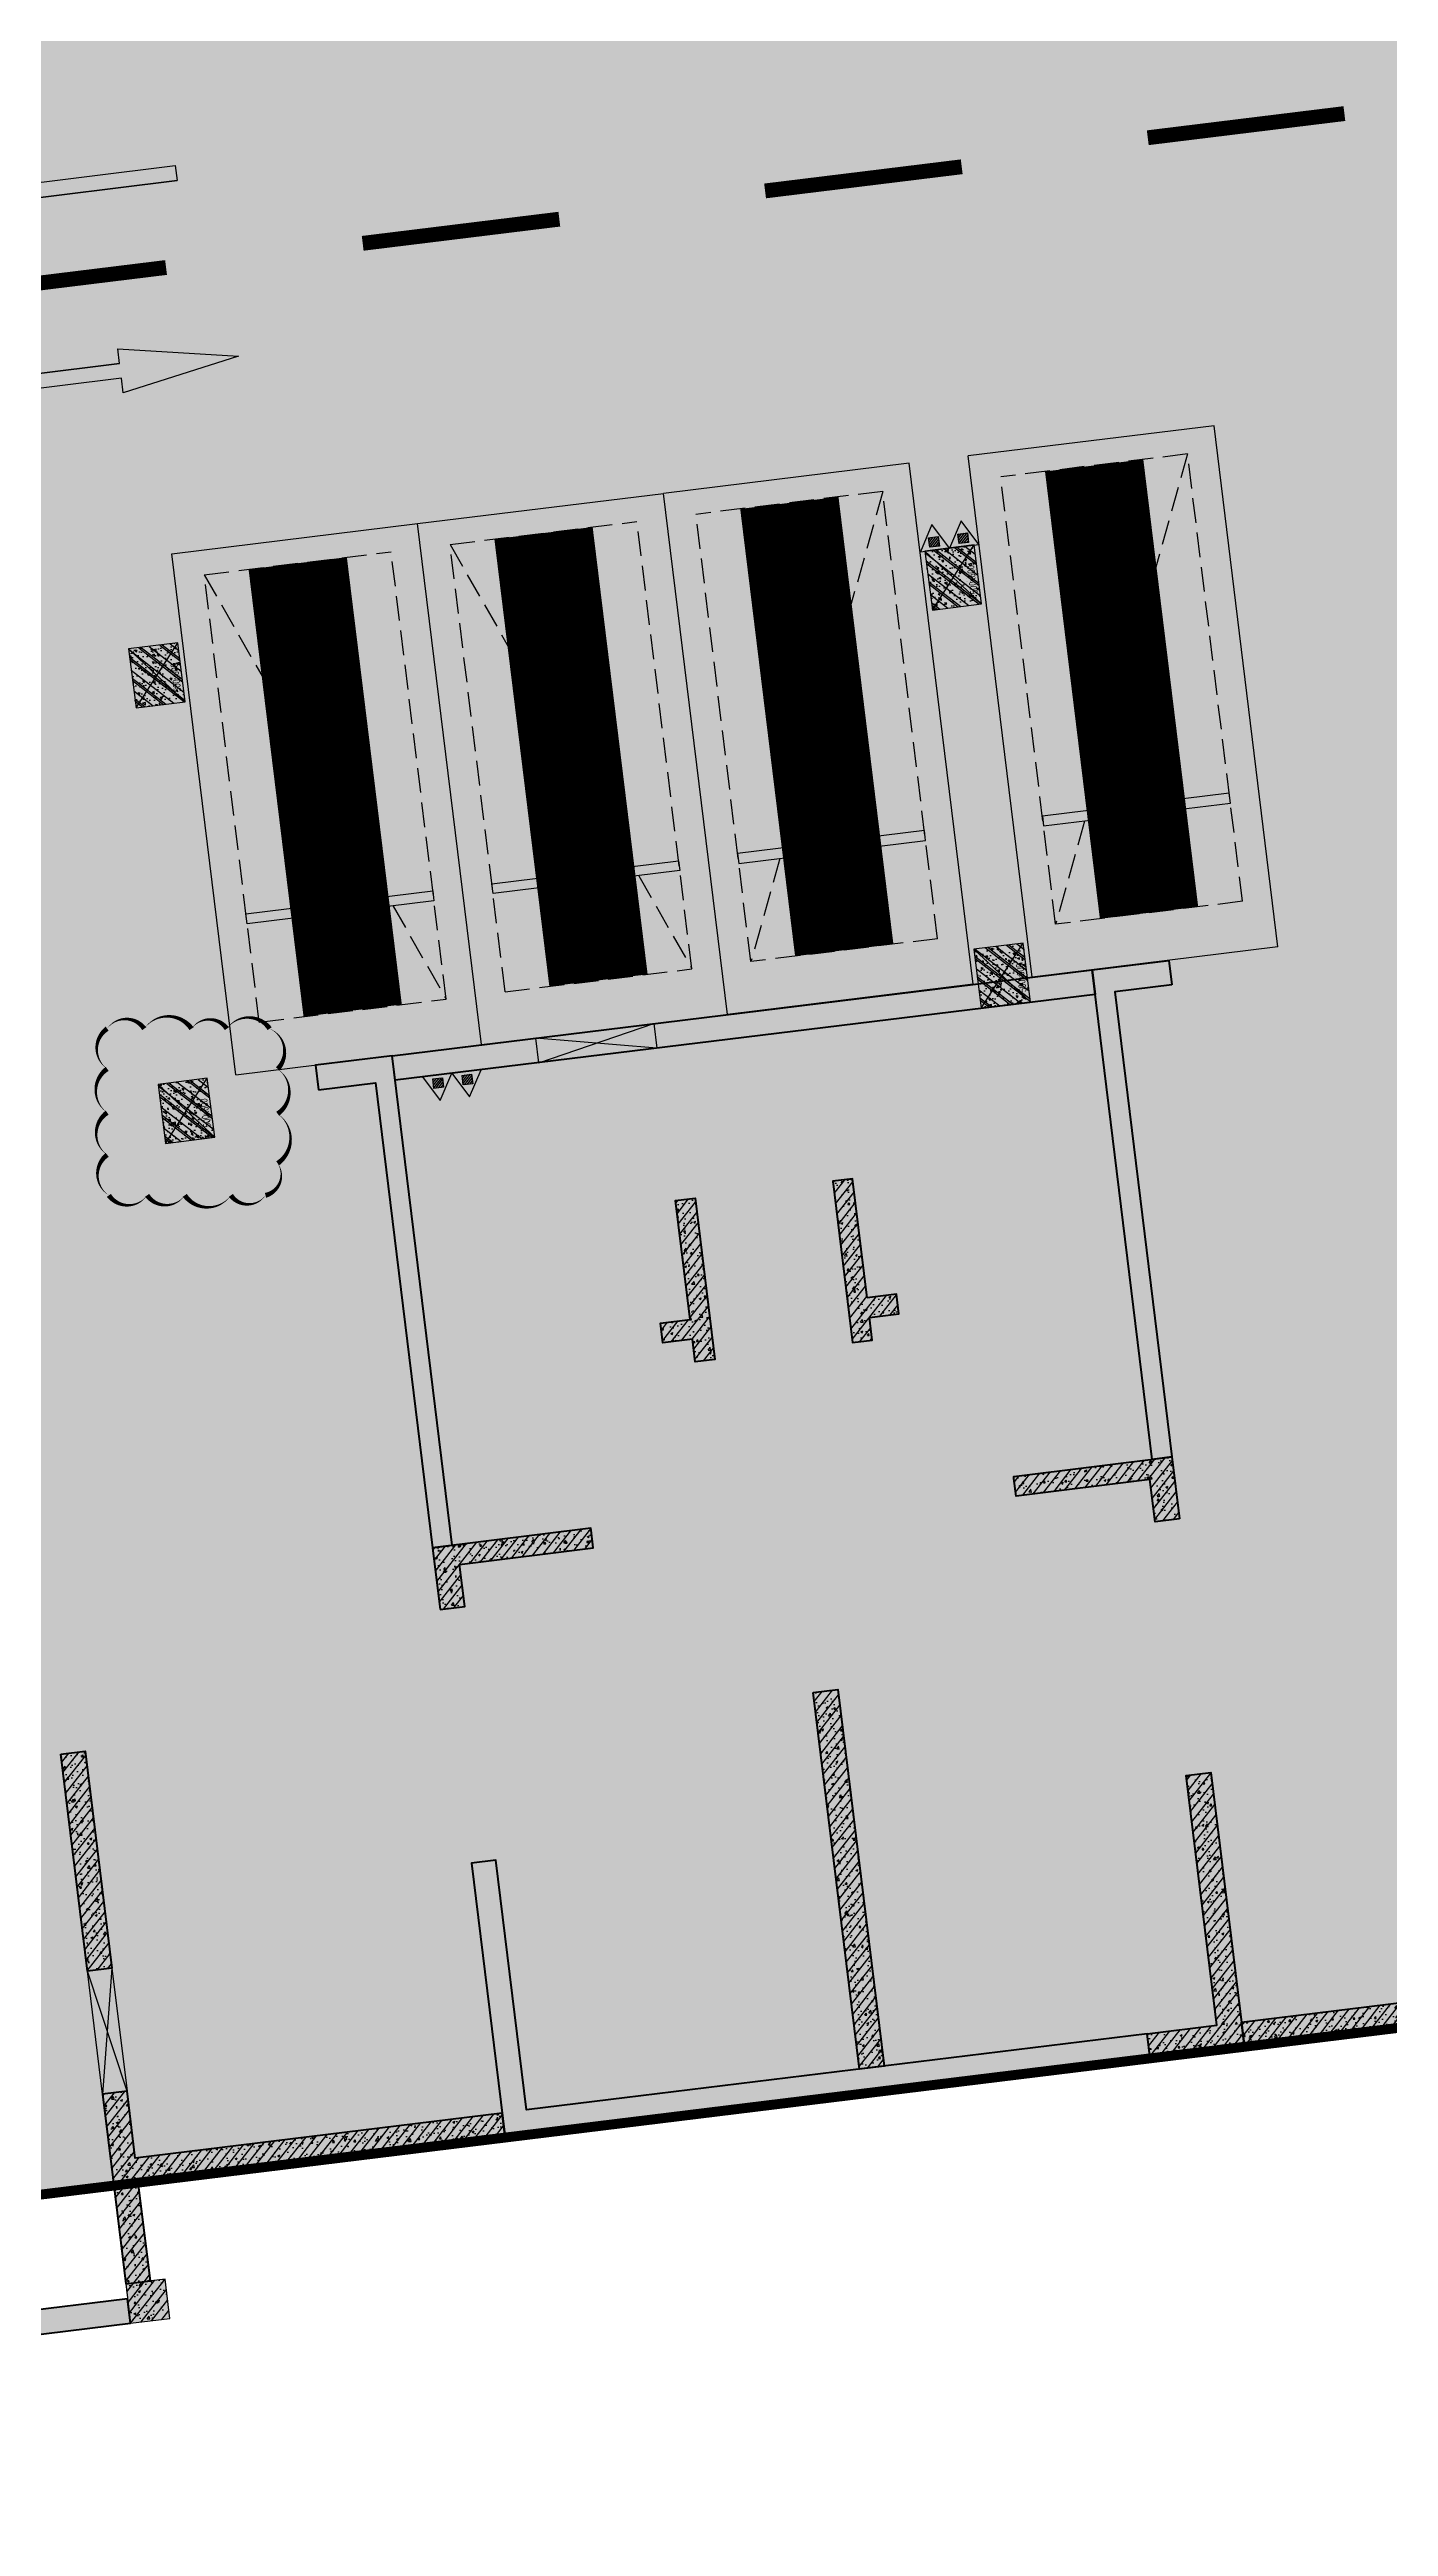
# Model space of a CAD drawing. Extents: x -1338203 to 1886333, y -530034 to 1031844.
# Drawn here: x 788791 to 802307, y -479195 to -454188 of the extents above; entities that cross this region are included whole.
import ezdxf
from ezdxf.enums import TextEntityAlignment as Align

# ---------------------------------------------------------------- set-up
doc = ezdxf.new("R2010")
doc.units = 0
doc.header["$LTSCALE"] = 1000
doc.header["$MEASUREMENT"] = 0
doc.linetypes.add('A-001-平面B2$0$__DASH', pattern=[0.35, 0.25, -0.1])
for name, color, linetype in [('p-a-regular', 5, 'Continuous'), ('S-09-墙柱B2_B1(QB)$0$0S-CC-LINE', 52, 'Continuous'), ('S-09-墙柱B2_B1(QB)$0$0S-CW-HATCH', 251, 'Continuous'), ('S-09-墙柱B2_B1(QB)$0$0S-CW-HATCH-UP', 251, 'Continuous'), ('S-09-墙柱B2_B1(QB)$0$0S-S-HOLE', 55, 'Continuous'), ('S001南区墙柱$0$0S-CW-HATCH', 251, 'Continuous'), ('S001南区墙柱$0$0S-CW-HATCH-UP', 251, 'Continuous'), ('S001南区墙柱$0$S001-墙柱B1_1$0$0S-CC-LINE', 52, 'Continuous'), ('S001南区墙柱$0$S001-墙柱B1_1$0$0S-CW-HATCH-UP', 251, 'Continuous'), ('中心线', 42, 'Continuous'), ('地面指向箭头', 7, 'Continuous'), ('负二层消火栓$0$负二层消火栓$0$0P-EQUIP-FH', 7, 'Continuous'), ('负二层消火栓$0$负二层消火栓$1$0P-EQUIP-FH', 7, 'Continuous')]:
    doc.layers.add(name, color=color, linetype=linetype)
doc.layers.add('p-a-regular-narrow', color=7, linetype='Continuous', true_color=0x9600ff)
doc.layers.add('p-h-walkable', color=7, linetype='Continuous', lineweight=70, true_color=0xf0f0f0)
doc.layers.add('S-09-墙柱B2_B1(QB)$0$0S-CW-LINE', color=7, linetype='Continuous', lineweight=50)
doc.layers.add('S001南区墙柱$0$AAD-A-MODIFY_20230220', color=201, linetype='Continuous', plot=False)
doc.layers.add('S001南区墙柱$0$S001-墙柱B1_1$0$0S-A-TIPS', color=10, linetype='Continuous', plot=False)
doc.styles.add('S001南区墙柱$0$S001-墙柱B1_1$0$AAD-S', font='aad-s.shx', dxfattribs={"width": 0.7, "bigfont": 'aad-hztxt.shx'})
pattern_1 = [(45, (-38543.802, -6670.83), (-17.67767, 17.67767), [])]
pattern_2 = [(52.000496, (-198786.27, -199872.16), (-59.101206, 46.174099), []), (57.000496, (-198786.27, -199872.16), (215.868353, 7.54016), [22.5, -247.5]), (2.000496, (-198786.27, -199872.16), (-68.817774, 218.902166), [18, -198]), (107.451896, (-198768.28, -199871.53), (147.050755, 226.44221), [19.122057, -210.342634]), (53.184696, (-198793.58, -199812.6), (323.837396, -10.263586), [33.75, -371.25]), (103.636096, (-198766.6, -199813.46), (242.69142, 324.2312), [28.68309, -315.5139]), (358.184696, (-198793.58, -199812.6), (242.69117, 324.23139), [27, -297]), (28.000496, (-198761.98, -199823.84), (192.458258, -98.060282), [22.5, -247.5]), (333.000496, (-198761.98, -199823.84), (45.936495, 224.819667), [18, -198]), (78.451896, (-198745.94, -199832.01), (238.39485, 126.7592), [19.122057, -210.342634]), (44.500496, (-198786.27, -199872.16), (-8.550963, 99.568254), [0, -195.6, 0, -201, 0, -198.75]), (14.500496, (-198786.27, -199872.16), (63.911489, 127.060135), [0, -114.6, 0, -191.1, 0, -75.75]), (334.500496, (-198852.67, -199880.314), (159.777535, 12.8023345), [0, -75, 0, -234, 0, -310.5]), (324.500496, (-198882.45, -199883.97), (169.991395, 51.13087), [0, -97.5, 0, -155.4, 0, -220.5])]
pattern_3 = [(52.0005, (764733.305, -476480.62), (-59.1012, 46.1741), []), (57.0005, (764733.3, -476480.62), (215.86835, 7.54016), [22.5, -247.5]), (2.0005, (764733.3, -476480.62), (-68.8178, 218.9022), [18, -198]), (107.4519, (764751.3, -476480), (147.0508, 226.4422), [19.122, -210.3426]), (53.1847, (764726, -476421.07), (323.8374, -10.2636), [33.75, -371.25]), (103.6361, (764752.98, -476421.92), (242.6914, 324.2312), [28.683, -315.514]), (358.1847, (764726, -476421.07), (242.6912, 324.2314), [27, -297]), (28.0005, (764757.6, -476432.3), (192.45826, -98.0603), [22.5, -247.5]), (333.0005, (764757.6, -476432.3), (45.9365, 224.8197), [18, -198]), (78.4519, (764773.63, -476440.47), (238.3948, 126.7592), [19.122, -210.3426]), (44.5005, (764733.305, -476480.62), (-8.55096, 99.56825), [0, -195.6, 0, -201, 0, -198.75]), (14.5005, (764733.3, -476480.62), (63.9115, 127.06013), [0, -114.6, 0, -191.1, 0, -75.75]), (334.5005, (764666.9, -476488.77), (159.77753, 12.80233), [0, -75, 0, -234, 0, -310.5]), (324.5005, (764637.13, -476492.43), (169.9914, 51.13087), [0, -97.5, 0, -155.4, 0, -220.5])]

# ---------------------------------------------------------------- blocks, each defined once
blk = doc.blocks.new('负二层消火栓$0$负二层消火栓$1$$TwtSys$00000546')
h = blk.add_hatch()
h.set_pattern_fill('ANSI31', color=256, scale=200, style=0)
h.set_pattern_definition(pattern_1)
h.paths.add_polyline_path([(-65, 174), (65, 174), (65, 44), (-65, 44)])
for points in [[(0, 344), (-198, 0), (198, 0)], [(-65, 174), (65, 174), (65, 44), (-65, 44)]]:
    blk.add_lwpolyline(points, close=True)
blk = doc.blocks.new('负二层消火栓$0$负二层消火栓$0$$TwtSys$00000546')
h = blk.add_hatch()
h.set_pattern_fill('ANSI31', color=256, scale=200, style=0)
h.set_pattern_definition(pattern_1)
h.paths.add_polyline_path([(-65, 174), (65, 174), (65, 44), (-65, 44)])
for points in [[(0, 344), (-198, 0), (198, 0)], [(-65, 174), (65, 174), (65, 44), (-65, 44)]]:
    blk.add_lwpolyline(points, close=True)
blk = doc.blocks.new('负二层消火栓')
at = {"layer": '负二层消火栓$0$负二层消火栓$0$0P-EQUIP-FH', "xscale": 0.7499999999999999, "yscale": 0.7499999999999999, "zscale": 0.7499999999999999, "rotation": 187.0014062786481}
for p in [(26339, -300931, -3000), (26634, -300895, -3000)]:
    blk.add_blockref('负二层消火栓$0$负二层消火栓$0$$TwtSys$00000546', p, dxfattribs=at)
at = {"layer": '负二层消火栓$0$负二层消火栓$1$0P-EQUIP-FH', "xscale": 0.75, "yscale": 0.75, "zscale": 0.75, "rotation": 7.166417273593656}
for p in [(31659, -295592, 166100), (31364, -295629, 166100)]:
    blk.add_blockref('负二层消火栓$0$负二层消火栓$1$$TwtSys$00000546', p, dxfattribs=at)
blk = doc.blocks.new('直行')
at = {"layer": '地面指向箭头'}
blk.add_hatch(color=251, dxfattribs=at).paths.add_polyline_path([(-29241, 4059962), (-29466, 4058762), (-29316, 4058762), (-29316, 4056961), (-29166, 4056961), (-29166, 4058762), (-29016, 4058762)])
at = {"layer": '地面指向箭头', "color": 251}
blk.add_lwpolyline([(-29316, 4058762), (-29316, 4056961), (-29316, 4058762), (-29316, 4058762), (-29466, 4058762), (-29241, 4059962), (-29016, 4058762), (-29166, 4058762), (-29166, 4056961), (-29316, 4056961), (-29316, 4056961)], dxfattribs=at)
blk = doc.blocks.new('A$C3d42903c')
at = {"layer": '中心线', "color": 251, "const_width": 150}
for points in [[(387231, 74160), (389216, 74404)], [(383368, 73623), (385353, 73867)], [(379306, 73094), (381291, 73338)], [(375336, 72606), (377321, 72850)]]:
    blk.add_lwpolyline(points, dxfattribs=at)
at = {"layer": '地面指向箭头', "color": 251}
for p, rotation in [((4399733, 603717), 97.09216386480834), ((-3647237, -458329), 277.0921638648084)]:
    blk.add_blockref('直行', p, dxfattribs=dict(at, rotation=rotation))
blk = doc.blocks.new('S001南区墙柱$0$AAD_BLOCK_20230215093950878')
at = {"layer": 'S001南区墙柱$0$0S-CW-HATCH'}
h = blk.add_hatch(color=256, dxfattribs=at)
h.dxf.hatch_style = 1
h.paths.add_polyline_path([(-300, -250), (300, -250), (300, 250), (-300, 250)])
at = {"layer": 'S001南区墙柱$0$0S-CW-HATCH-UP'}
h = blk.add_hatch(dxfattribs=at)
h.set_pattern_fill('钢筋混凝土', color=256, scale=30, pattern_type=2)
h.set_pattern_definition([(45, (-42203.53, -84001.15), (-106.06602, 106.06602), []), (50, (-42203.53, -84001.15), (215.17805, -18.82564), [22.5, -247.5]), (355, (-42203.53, -84001.15), (-41.6254, 225.65764), [18, -198]), (100.4514, (-42185.6, -84002.72), (173.5528, 206.83186), [19.12206, -210.34263]), (46.1842, (-42203.53, -83941.15), (320.1723, -49.6557), [33.75, -371.25]), (96.6356, (-42176.85, -83945.3), (280.3988, 292.2354), [28.6831, -315.5139]), (351.1842, (-42203.53, -83941.15), (280.3986, 292.2356), [27, -297]), (21, (-42173.53, -83956.15), (179.0721, -120.78567), [22.5, -247.5]), (326, (-42173.53, -83956.15), (72.9946, 217.545), [18, -198]), (71.4514, (-42158.6, -83966.21), (252.0668, 96.75915), [19.12206, -210.34263]), (37.5, (-42203.53, -84001.15), (3.647957, 99.868156), [1.5, -195.6, 1.5, -201, 1.5, -198.75]), (7.5, (-42203.53, -84001.15), (78.92086, 118.32351), [1.5, -114.6, 1.5, -191.1, 1.5, -75.75]), (327.5, (-42270.43, -84001.15), (160.14673, -6.76646), [1.5, -75, 1.5, -234, 1.5, -310.5]), (317.5, (-42300.43, -84001.15), (174.95585, 30.0315), [1.5, -97.5, 1.5, -155.4, 1.5, -220.5])])
h.paths.add_polyline_path([(-300, -250), (300, -250), (300, 250), (-300, 250)])
at = {"layer": 'S001南区墙柱$0$S001-墙柱B1_1$0$0S-CW-HATCH-UP', "transparency": 33554661}
h = blk.add_hatch(dxfattribs=at)
h.set_pattern_fill('钢筋混凝土', color=0, scale=30)
h.set_pattern_definition([(45, (48108.52, -15514.205), (-53.03301, 53.03301), []), (50, (48108.52, -15514.2), (215.17805, -18.82564), [22.5, -247.5]), (355, (48108.52, -15514.2), (-41.6254, 225.6576), [18, -198]), (100.4514, (48126.45, -15515.77), (173.5528, 206.8319), [19.1221, -210.3426]), (46.1842, (48108.52, -15454.2), (320.1723, -49.6557), [33.75, -371.25]), (96.6356, (48135.2, -15458.34), (280.3988, 292.2354), [28.683, -315.514]), (351.1842, (48108.52, -15454.2), (280.3986, 292.2356), [27, -297]), (21, (48138.52, -15469.2), (179.0721, -120.78567), [22.5, -247.5]), (326, (48138.52, -15469.2), (72.9946, 217.545), [18, -198]), (71.4514, (48153.44, -15479.27), (252.0668, 96.75915), [19.1221, -210.3426]), (37.5, (48108.52, -15514.205), (3.64796, 99.86816), [0, -195.6, 0, -201, 0, -198.75]), (7.5, (48108.52, -15514.2), (78.92086, 118.32351), [0, -114.6, 0, -191.1, 0, -75.75]), (327.5, (48041.62, -15514.205), (160.14673, -6.76646), [0, -75, 0, -234, 0, -310.5]), (317.5, (48011.62, -15514.2), (174.95585, 30.0315), [0, -97.5, 0, -155.4, 0, -220.5])])
h.paths.add_polyline_path([(-300, -250), (300, -250), (300, 250), (-300, 250)])
at = {"layer": 'S001南区墙柱$0$S001-墙柱B1_1$0$0S-A-TIPS'}
for p, q in [((-300, 250), (300, -250)), ((300, 250), (-300, -250))]:
    blk.add_line(p, q, dxfattribs=at)
at = {"layer": 'S001南区墙柱$0$S001-墙柱B1_1$0$0S-CC-LINE'}
blk.add_lwpolyline([(-300, -250), (300, -250), (300, 250), (-300, 250)], close=True, dxfattribs=at)
at = {"layer": 'S001南区墙柱$0$S001-墙柱B1_1$0$0S-A-TIPS', "style": 'S001南区墙柱$0$S001-墙柱B1_1$0$AAD-S', "width": 0.7}
blk.add_text('500x600', height=75, dxfattribs=at).set_placement((-45, -187), align=Align.MIDDLE_CENTER)

msp = doc.modelspace()

# ---------------------------------------------------------------- hatches: boundary and pattern name
at = {"layer": 'p-h-walkable', "ltscale": 0.002}
h = msp.add_hatch(color=256, dxfattribs=at)
h.dxf.hatch_style = 1
h.paths.add_polyline_path([(728556.4, -320761.3), (728556.4, -348211.5), (746356.3, -348211.5), (750916.3, -338175), (842896.3, -338175), (843211.3, -349155), (839116.3, -349155), (839116.3, -377051.5), (864906.4, -377051.5), (864906.4, -390806.6), (875856.3, -395571.5), (875856.3, -404751.5), (834560.3, -404751.5), (839142.7, -442064.3), (869465.2, -438340.4), (871163.2, -452166.5), (873704.1, -451854.5), (877328.6, -464960.4), (761876, -479139.1), (761132.9, -468418.3), (764950.6, -465209), (763252.8, -451384.3), (799242.4, -446964.4), (793807.3, -404751.5), (750756.3, -404751.5), (751556.3, -388855), (648066.6, -388604.4), (648066.6, -380374.4), (641016.6, -380374.4), (641512.3, -365348.2), (660006.6, -364574.4), (660306.6, -340846.8), (656406.6, -340846.8), (656406.6, -336396.8), (656656.4, -340532.4), (656406.4, -332417.4), (712156.4, -332417.4), (712080.9, -320761.3)])
at = {"layer": 'S-09-墙柱B2_B1(QB)$0$0S-CW-HATCH'}
h = msp.add_hatch(color=256, dxfattribs=at)
h.dxf.hatch_style = 1
h.paths.add_polyline_path([(793729.1, -464416.7), (793698.7, -464168.6), (792249.6, -464346.5), (792280, -464594.7)])
h.paths.add_polyline_path([(794889.7, -464022.3), (794920.2, -464270.5), (799346.9, -463726.9), (799316.5, -463478.8)])
h = msp.add_hatch(color=256, dxfattribs=at)
h.dxf.hatch_style = 1
h.paths.add_polyline_path([(800121.1, -463631.8), (799545.5, -463702.5), (800121.9, -468397.3), (799923.4, -468421.6), (799316.5, -463478.8), (800090.7, -463383.7)])
h = msp.add_hatch(color=256, dxfattribs=at)
h.dxf.hatch_style = 1
h.paths.add_polyline_path([(791505.8, -464689.7), (792081.5, -464619), (792658, -469313.8), (792856.5, -469289.4), (792249.6, -464346.5), (791475.4, -464441.6)])
h = msp.add_hatch(color=256, dxfattribs=at)
h.dxf.hatch_style = 1
h.paths.add_polyline_path([(797043.2, -466790.5), (796895.7, -465589.5), (796697.2, -465613.9), (796897.1, -467241.7), (797095.6, -467217.3), (797067.5, -466989), (797365.3, -466952.5), (797340.9, -466754)])
h = msp.add_hatch(color=256, dxfattribs=at)
h.dxf.hatch_style = 1
h.paths.add_polyline_path([(795256.6, -467009.9), (795109.1, -465808.9), (795307.6, -465784.5), (795507.5, -467412.3), (795309, -467436.7), (795281, -467208.4), (794983.2, -467245), (794958.8, -467046.5)])
h = msp.add_hatch(color=256, dxfattribs=at)
h.dxf.hatch_style = 1
h.paths.add_polyline_path([(800198.7, -469022.6), (799950.6, -469053), (799898.2, -468626.2), (798548.3, -468792), (798526.4, -468613.3), (798523.9, -468593.5), (800121.9, -468397.3)])
h = msp.add_hatch(color=256, dxfattribs=at)
h.dxf.hatch_style = 1
h.paths.add_polyline_path([(792734.8, -469939.1), (792982.9, -469908.6), (792930.5, -469481.8), (794280.4, -469316.1), (794258.4, -469137.4), (794256, -469117.6), (792658, -469313.8)])
h = msp.add_hatch(color=256, dxfattribs=at)
h.dxf.hatch_style = 1
h.paths.add_polyline_path([(796499.9, -470776.4), (796748, -470746), (797214.8, -474547.4), (796966.7, -474577.9)])
h = msp.add_hatch(color=256, dxfattribs=at)
h.dxf.hatch_style = 1
h.paths.add_polyline_path([(788903.9, -471396.9), (789152, -471366.4), (789421.4, -473559.9), (789173.2, -473590.4)])
h = msp.add_hatch(color=256, dxfattribs=at)
h.dxf.hatch_style = 1
h.paths.add_polyline_path([(800853.2, -474352.5), (799900.4, -474469.5), (799869.9, -474221.4), (800574.6, -474134.9), (800265, -471613.8), (800513.2, -471583.3)])
h = msp.add_hatch(color=256, dxfattribs=at)
h.dxf.hatch_style = 1
h.paths.add_polyline_path([(793389.3, -475269.1), (799900.4, -474469.5), (799869.9, -474221.4), (793606.9, -474990.5), (793297.4, -472469.4), (793049.2, -472499.9)])
h = msp.add_hatch(color=256, dxfattribs=at)
h.dxf.hatch_style = 1
h.paths.add_polyline_path([(804803.5, -473867.5), (800853.2, -474352.5), (800822.7, -474104.4), (804524.9, -473649.8), (804442.1, -472974.9), (804690.2, -472944.4)])
h = msp.add_hatch(color=256, dxfattribs=at)
h.dxf.hatch_style = 1
h.paths.add_polyline_path([(789438.9, -475754.1), (793389.3, -475269.1), (793358.8, -475020.9), (789656.6, -475475.5), (789573.7, -474800.6), (789325.6, -474831.1)])
h = msp.add_hatch(color=256, dxfattribs=at)
h.dxf.hatch_style = 1
h.paths.add_polyline_path([(789560.8, -476746.7), (789809, -476716.2), (789687.1, -475723.7), (789438.9, -475754.1)])
h = msp.add_hatch(color=256, dxfattribs=at)
h.dxf.hatch_style = 1
h.paths.add_polyline_path([(789957.8, -476697.9), (789560.8, -476746.7), (789609.6, -477143.7), (790006.6, -477094.9)])
h = msp.add_hatch(color=256, dxfattribs=at)
h.dxf.hatch_style = 1
h.paths.add_polyline_path([(783833, -477853), (789609.6, -477143.7), (789579.1, -476895.6), (783802.5, -477604.9)])
at = {"layer": 'S-09-墙柱B2_B1(QB)$0$0S-CW-HATCH-UP'}
h = msp.add_hatch(dxfattribs=at)
h.set_pattern_fill('钢筋混凝土', color=256, scale=30, angle=7.0005)
h.set_pattern_definition([(52.0005, (780032.06, -423023.06), (-59.10121, 46.1741), []), (57.0005, (780032.06, -423023.06), (215.86835, 7.54016), [22.5, -247.5]), (2.0005, (780032.06, -423023.06), (-68.8178, 218.9022), [18, -198]), (107.4519, (780050.05, -423022.43), (147.0508, 226.4422), [19.1221, -210.3426]), (53.1847, (780024.75, -422963.5), (323.8374, -10.2636), [33.75, -371.25]), (103.6361, (780051.73, -422964.36), (242.6914, 324.2312), [28.683, -315.514]), (358.1847, (780024.75, -422963.5), (242.6912, 324.2314), [27, -297]), (28.0005, (780056.35, -422974.74), (192.45826, -98.0603), [22.5, -247.5]), (333.0005, (780056.35, -422974.74), (45.9365, 224.8197), [18, -198]), (78.4519, (780072.39, -422982.91), (238.39485, 126.7592), [19.1221, -210.3426]), (44.5005, (780032.06, -423023.06), (-8.55096, 99.56825), [0, -195.6, 0, -201, 0, -198.75]), (14.5005, (780032.06, -423023.06), (63.9115, 127.06013), [0, -114.6, 0, -191.1, 0, -75.75]), (334.5005, (779965.66, -423031.216), (159.77753, 12.80233), [0, -75, 0, -234, 0, -310.5]), (324.5005, (779935.88, -423034.87), (169.9914, 51.13087), [0, -97.5, 0, -155.4, 0, -220.5])])
h.paths.add_polyline_path([(793729.1, -464416.7), (793698.7, -464168.6), (792249.6, -464346.5), (792280, -464594.7)])
h.paths.add_polyline_path([(794889.7, -464022.3), (794920.2, -464270.5), (799346.9, -463726.9), (799316.5, -463478.8)])
h = msp.add_hatch(dxfattribs=at)
h.set_pattern_fill('钢筋混凝土', color=256, scale=30, angle=7.0005)
h.set_pattern_definition(pattern_2)
h.paths.add_polyline_path([(800121.1, -463631.8), (799545.5, -463702.5), (800121.9, -468397.3), (799923.4, -468421.6), (799316.5, -463478.8), (800090.7, -463383.7)])
h = msp.add_hatch(dxfattribs=at)
h.set_pattern_fill('钢筋混凝土', color=256, scale=30, angle=7.0005)
h.set_pattern_definition(pattern_2)
h.paths.add_polyline_path([(791505.8, -464689.7), (792081.5, -464619), (792658, -469313.8), (792856.5, -469289.4), (792249.6, -464346.5), (791475.4, -464441.6)])
h = msp.add_hatch(dxfattribs=at)
h.set_pattern_fill('钢筋混凝土', color=256, scale=30, angle=7.0005)
h.set_pattern_definition(pattern_2)
h.paths.add_polyline_path([(797043.2, -466790.5), (796895.7, -465589.5), (796697.2, -465613.9), (796897.1, -467241.7), (797095.6, -467217.3), (797067.5, -466989), (797365.3, -466952.5), (797340.9, -466754)])
h = msp.add_hatch(dxfattribs=at)
h.set_pattern_fill('钢筋混凝土', color=256, scale=30, angle=7.0005)
h.set_pattern_definition(pattern_2)
h.paths.add_polyline_path([(795256.6, -467009.9), (795109.1, -465808.9), (795307.6, -465784.5), (795507.5, -467412.3), (795309, -467436.7), (795281, -467208.4), (794983.2, -467245), (794958.8, -467046.5)])
h = msp.add_hatch(dxfattribs=at)
h.set_pattern_fill('钢筋混凝土', color=256, scale=30, angle=7.0005)
h.set_pattern_definition(pattern_2)
h.paths.add_polyline_path([(800198.7, -469022.6), (799950.6, -469053), (799898.2, -468626.2), (798548.3, -468792), (798526.4, -468613.3), (798523.9, -468593.5), (800121.9, -468397.3)])
h = msp.add_hatch(dxfattribs=at)
h.set_pattern_fill('钢筋混凝土', color=256, scale=30, angle=7.0005)
h.set_pattern_definition(pattern_2)
h.paths.add_polyline_path([(792734.8, -469939.1), (792982.9, -469908.6), (792930.5, -469481.8), (794280.4, -469316.1), (794258.4, -469137.4), (794256, -469117.6), (792658, -469313.8)])
h = msp.add_hatch(dxfattribs=at)
h.set_pattern_fill('钢筋混凝土', color=256, scale=30, angle=7.0005)
h.set_pattern_definition(pattern_2)
h.paths.add_polyline_path([(796499.9, -470776.4), (796748, -470746), (797214.8, -474547.4), (796966.7, -474577.9)])
h = msp.add_hatch(dxfattribs=at)
h.set_pattern_fill('钢筋混凝土', color=256, scale=30, angle=7.0005)
h.set_pattern_definition(pattern_3)
h.paths.add_polyline_path([(788903.9, -471396.9), (789152, -471366.4), (789421.4, -473559.9), (789173.2, -473590.4)])
h = msp.add_hatch(dxfattribs=at)
h.set_pattern_fill('钢筋混凝土', color=256, scale=30, angle=7.0005)
h.set_pattern_definition(pattern_2)
h.paths.add_polyline_path([(800853.2, -474352.5), (799900.4, -474469.5), (799869.9, -474221.4), (800574.6, -474134.9), (800265, -471613.8), (800513.2, -471583.3)])
h = msp.add_hatch(dxfattribs=at)
h.set_pattern_fill('钢筋混凝土', color=256, scale=30, angle=7.0005)
h.set_pattern_definition(pattern_2)
h.paths.add_polyline_path([(793389.3, -475269.1), (799900.4, -474469.5), (799869.9, -474221.4), (793606.9, -474990.5), (793297.4, -472469.4), (793049.2, -472499.9)])
h = msp.add_hatch(dxfattribs=at)
h.set_pattern_fill('钢筋混凝土', color=256, scale=30, angle=7.0005)
h.set_pattern_definition(pattern_3)
h.paths.add_polyline_path([(804803.5, -473867.5), (800853.2, -474352.5), (800822.7, -474104.4), (804524.9, -473649.8), (804442.1, -472974.9), (804690.2, -472944.4)])
h = msp.add_hatch(dxfattribs=at)
h.set_pattern_fill('钢筋混凝土', color=256, scale=30, angle=7.0005)
h.set_pattern_definition(pattern_3)
h.paths.add_polyline_path([(789438.9, -475754.1), (793389.3, -475269.1), (793358.8, -475020.9), (789656.6, -475475.5), (789573.7, -474800.6), (789325.6, -474831.1)])
h = msp.add_hatch(dxfattribs=at)
h.set_pattern_fill('钢筋混凝土', color=256, scale=30, angle=7.0005)
h.set_pattern_definition(pattern_2)
h.paths.add_polyline_path([(789560.8, -476746.7), (789809, -476716.2), (789687.1, -475723.7), (789438.9, -475754.1)])
h = msp.add_hatch(dxfattribs=at)
h.set_pattern_fill('钢筋混凝土', color=256, scale=30, angle=7.0005)
h.set_pattern_definition(pattern_2)
h.paths.add_polyline_path([(789957.8, -476697.9), (789560.8, -476746.7), (789609.6, -477143.7), (790006.6, -477094.9)])
h = msp.add_hatch(dxfattribs=at)
h.set_pattern_fill('钢筋混凝土', color=256, scale=30, angle=7.0005)
h.set_pattern_definition(pattern_2)
h.paths.add_polyline_path([(783833, -477853), (789609.6, -477143.7), (789579.1, -476895.6), (783802.5, -477604.9)])

# ---------------------------------------------------------------- linework, layer by layer
for p, q in [((800546.3, -457986.9), (798064.9, -458291.3)), ((801191.9, -463247.4), (800546.3, -457986.9)), ((797469.4, -458364.7), (794988.1, -458669.2)), ((798115, -463625.3), (797469.4, -458364.7)), ((798710.5, -463551.9), (798064.9, -458291.3)), ((792506.2, -458974.2), (794987.6, -458669.3)), ((795634.1, -463929.7), (794987.6, -458669.3)), ((795633.6, -463929.8), (794988.1, -458669.2)), ((790024.9, -459279), (792506.2, -458974)), ((793152.8, -464234.4), (792506.2, -458974)), ((793152.8, -464234.7), (792506.2, -458974.2)), ((790671.4, -464539.4), (790024.9, -459279)), ((801191.9, -463247.4), (798710.5, -463551.9)), ((798115, -463625.3), (795633.6, -463929.8)), ((793152.8, -464234.7), (795634.1, -463929.7)), ((790671.4, -464539.4), (793152.8, -464234.4))]:
    msp.add_line(p, q)
at = {"linetype": 'A-001-平面B2$0$__DASH'}
for p, q in [((800279, -458271.5), (798393.2, -458502.9)), ((800833.2, -462787.7), (800279, -458271.5)), ((798947.3, -463019.1), (798393.2, -458502.9)), ((797202.1, -458649.4), (795316.3, -458880.8)), ((797756.3, -463165.5), (797202.1, -458649.4)), ((792834.5, -459185.8), (794720.3, -458954)), ((795275.4, -463470), (794720.3, -458954)), ((795870.5, -463396.9), (795316.3, -458880.8)), ((790353.1, -459490.5), (792239, -459258.7)), ((792794, -463774.8), (792239, -459258.7)), ((793389.6, -463701.8), (792834.5, -459185.8)), ((790908.2, -464006.5), (790353.1, -459490.5)), ((800833.2, -462787.7), (798947.3, -463019.1)), ((797756.3, -463165.5), (795870.5, -463396.9)), ((793389.6, -463701.8), (795275.4, -463470)), ((790908.2, -464006.5), (792794, -463774.8))]:
    msp.add_line(p, q, dxfattribs=at)
for points in [[(800279, -458271.5), (798947.3, -463019.1)], [(797202.1, -458649.4), (795870.5, -463396.9)], [(792834.5, -459185.8), (795275.4, -463470)], [(790353.1, -459490.5), (792794, -463774.8)]]:
    msp.add_lwpolyline(points, dxfattribs=at)
for points in [[(798825.5, -462026.5), (800711.4, -461795.1), (800699.2, -461695.8), (798813.4, -461927.3)], [(795748.7, -462404.4), (797634.5, -462173), (797622.3, -462073.7), (795736.5, -462305.1)], [(795153.4, -462477.5), (793267.6, -462709.3), (793255.4, -462610), (795141.2, -462378.2)], [(792672, -462782.2), (790786.2, -463014), (790774, -462914.8), (792659.8, -462683)]]:
    msp.add_lwpolyline(points, close=True)
at = {"layer": 'p-a-regular', "ltscale": 0.002, "const_width": 1000}
for points in [[(799336.1, -458387.2), (799890.3, -462903.4)], [(796259.2, -458765.1), (796813.4, -463281.2)], [(791296.1, -459374.6), (791851.1, -463890.6)]]:
    msp.add_lwpolyline(points, dxfattribs=at)
at = {"layer": 'p-a-regular-narrow', "ltscale": 0.002, "const_width": 1000}
msp.add_lwpolyline([(793777.4, -459069.9), (794332.5, -463585.9)], dxfattribs=at)
at = {"layer": 'p-h-walkable', "ltscale": 0.002, "const_width": 100, "elevation": -83050}
msp.add_lwpolyline([(864906.4, -377051.5), (864906.4, -390806.6), (875856.3, -395571.5), (875856.3, -404751.5), (834560.3, -404751.5), (839142.7, -442064.3), (869465.2, -438340.4), (871163.2, -452166.5), (873704.1, -451854.5), (877328.6, -464960.4), (761876, -479139.1), (761132.9, -468418.3), (764950.6, -465209), (763252.8, -451384.3), (799242.4, -446964.4), (793807.3, -404751.5), (750756.3, -404751.5), (751556.3, -388855), (648066.6, -388604.4)], dxfattribs=at)
at = {"layer": 'S-09-墙柱B2_B1(QB)$0$0S-CC-LINE', "elevation": 0}
msp.add_lwpolyline([(789957.8, -476697.9), (789560.8, -476746.7), (789609.6, -477143.7), (790006.6, -477094.9)], close=True, dxfattribs=at)
at = {"layer": 'S-09-墙柱B2_B1(QB)$0$0S-CW-LINE', "elevation": 0}
for points in [[(792249.6, -464346.5), (799316.5, -463478.8), (799346.9, -463726.9), (792280, -464594.7)], [(800121.1, -463631.8), (799545.5, -463702.5), (800121.9, -468397.3), (799923.4, -468421.6), (799316.5, -463478.8), (800090.7, -463383.7)], [(791505.8, -464689.7), (792081.5, -464619), (792658, -469313.8), (792856.5, -469289.4), (792249.6, -464346.5), (791475.4, -464441.6)], [(797043.2, -466790.5), (796895.7, -465589.5), (796697.2, -465613.9), (796897.1, -467241.7), (797095.6, -467217.3), (797067.5, -466989), (797365.3, -466952.5), (797340.9, -466754)], [(795256.6, -467009.9), (795109.1, -465808.9), (795307.6, -465784.5), (795507.5, -467412.3), (795309, -467436.7), (795281, -467208.4), (794983.2, -467245), (794958.8, -467046.5)], [(800198.7, -469022.6), (799950.6, -469053), (799898.2, -468626.2), (798548.3, -468792), (798526.4, -468613.3), (798526.4, -468613.3), (798523.9, -468593.5), (800121.9, -468397.3)], [(792734.8, -469939.1), (792982.9, -469908.6), (792930.5, -469481.8), (794280.4, -469316.1), (794258.4, -469137.4), (794258.4, -469137.4), (794256, -469117.6), (792658, -469313.8)], [(796499.9, -470776.4), (796748, -470746), (797214.8, -474547.4), (796966.7, -474577.9)], [(788903.9, -471396.9), (789152, -471366.4), (789421.4, -473559.9), (789173.2, -473590.4)], [(800853.2, -474352.5), (799900.4, -474469.5), (799869.9, -474221.4), (800574.6, -474134.9), (800265, -471613.8), (800513.2, -471583.3)], [(793389.3, -475269.1), (799900.4, -474469.5), (799869.9, -474221.4), (793606.9, -474990.5), (793297.4, -472469.4), (793049.2, -472499.9)], [(804803.5, -473867.5), (800853.2, -474352.5), (800822.7, -474104.4), (804524.9, -473649.8), (804442.1, -472974.9), (804690.2, -472944.4)], [(789438.9, -475754.1), (793389.3, -475269.1), (793358.8, -475020.9), (789656.6, -475475.5), (789573.7, -474800.6), (789325.6, -474831.1)], [(789560.8, -476746.7), (789809, -476716.2), (789687.1, -475723.7), (789438.9, -475754.1)], [(783833, -477853), (789609.6, -477143.7), (789579.1, -476895.6), (783802.5, -477604.9)]]:
    msp.add_lwpolyline(points, close=True, dxfattribs=at)
at = {"layer": 'S-09-墙柱B2_B1(QB)$0$0S-S-HOLE', "elevation": 0}
for points in [[(794889.7, -464022.3), (794920.2, -464270.5), (793729.1, -464416.7), (793698.7, -464168.6)], [(789173.2, -473590.4), (789421.4, -473559.9), (789573.7, -474800.6), (789325.6, -474831.1)]]:
    msp.add_lwpolyline(points, close=True, dxfattribs=at)
for points in [[(793729.1, -464416.7), (794889.7, -464022.3)], [(794920.2, -464270.5), (793698.7, -464168.6)], [(789573.7, -474800.6), (789173.2, -473590.4)], [(789421.4, -473559.9), (789325.6, -474831.1)]]:
    msp.add_lwpolyline(points, dxfattribs=at)
at = {"layer": 'S001南区墙柱$0$AAD-A-MODIFY_20230220', "color": 230, "flags": 128}
msp.add_lwpolyline([(789372.7, -464073.3, 0, 50.5, -0.5205671), (789747.1, -464073.3, 0, 50.5, -0.5205671), (790224.6, -464073.3, 0, 50.5, -0.5205671), (790581, -464073.3, 0, 50.5, -0.5205671), (791013.1, -464073.3, 0, 50.5, -0.5205671), (791094.1, -464480.3, 0, 50.5, -0.5205671), (791094.1, -464932.9, 0, 50.5, -0.5205671), (791094.1, -465433.1, 0, 50.5, -0.5205671), (790970.9, -465756.2, 0, 50.5, -0.5205671), (790621.5, -465756.2, 0, 50.5, -0.5205671), (790156.4, -465756.2, 0, 50.5, -0.5205671), (789776.2, -465756.2, 0, 50.5, -0.5205671), (789390, -465756.2, 0, 50.5, -0.5205671), (789372.7, -465347.1, 0, 50.5, -0.5205671), (789372.7, -464920.8, 0, 50.5, -0.5205671), (789372.7, -464479, 0, 50.5, -0.5205671)], format="xyseb", close=True, dxfattribs=at)

# ---------------------------------------------------------------- block references
at = {"ltscale": 0.002}
for name, p in [('负二层消火栓', (766365.4, -163610.9)), ('A$C3d42903c', (412646.2, -529238.7))]:
    msp.add_blockref(name, p, dxfattribs=at)
at = {"rotation": 97.16641727359904}
for p in [(797914, -459518.7), (789874.5, -460506.6), (798407.7, -463538.6), (790172.6, -464903.1)]:
    msp.add_blockref('S001南区墙柱$0$AAD_BLOCK_20230215093950878', p, dxfattribs=at)

doc.saveas('drawing.dxf')
